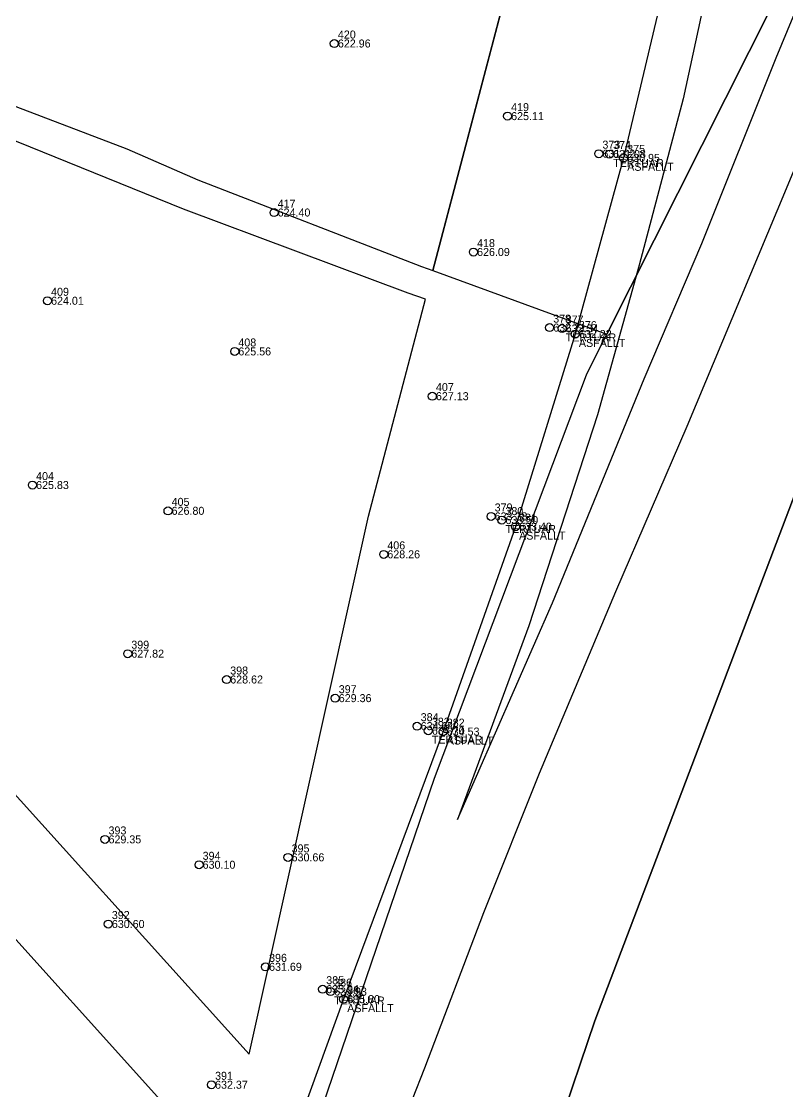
# Model space of a CAD drawing. Header units: centimetres. Extents: x 85226 to 578505, y -13061 to 170378.
# Drawn here: x 466830 to 476400, y 83438 to 96810 of the extents above; entities that cross this region are included whole.
import ezdxf

# ---------------------------------------------------------------- set-up
doc = ezdxf.new("R2010")
doc.units = ezdxf.units.CM
for name, color, linetype in [('_KOCKA', 5, 'Continuous'), ('OBILIQ_PAR_PARCELGEOM_ILI', 7, 'Continuous'), ('Parcela Baze', 7, 'Continuous'), ('V-NODE', 1, 'Continuous'), ('V-NODE-TEXT', 11, 'Continuous')]:
    doc.layers.add(name, color=color, linetype=linetype)

# ---------------------------------------------------------------- blocks, each defined once
blk = doc.blocks.new('*U3408')
at = {"color": 0, "linetype": 'ByBlock', "lineweight": -2, "transparency": 16777216}
blk.add_line((0, 0), (0, 0), dxfattribs=at)
blk.add_circle((0, 0), 0.5, dxfattribs=at)
blk = doc.blocks.new('*U3688', base_point=(7509544.86, 4726886.09, 631.02))
at = {"layer": 'V-NODE-TEXT', "color": 1, "linetype": 'ByBlock', "char_height": 1}
for s, insert, attachment_point in [('373', (7509545.31, 4726886.71, 631.02), 7), ('631.02', (7509545.31, 4726886.09, 631.02), 4)]:
    blk.add_mtext(s, dxfattribs=dict(at, insert=insert, attachment_point=attachment_point))
blk = doc.blocks.new('*U3689', base_point=(7509544.857, 4726886.095, 631.02))
at = {"layer": 'V-NODE-TEXT', "color": 7, "lineweight": -2}
blk.add_blockref('*U3688', (7509544.857, 4726886.095, 631.02), dxfattribs=at)
blk = doc.blocks.new('*U3690', base_point=(7509544.857, 4726886.095, 631.02))
at = {"layer": 'V-NODE', "color": 7, "lineweight": -2, "xscale": 0.9999999800000003, "yscale": 0.9999999800000003, "zscale": 0.9999999800000003}
blk.add_blockref('*U3408', (7509544.857, 4726886.095, 631.02), dxfattribs=at)
at = {"layer": 'V-NODE-TEXT', "color": 7, "lineweight": -2}
blk.add_blockref('*U3689', (7509544.857, 4726886.095, 631.02), dxfattribs=at)
blk = doc.blocks.new('*U3691', base_point=(7509546.2, 4726886.05, 631.08))
at = {"layer": 'V-NODE-TEXT', "color": 1, "linetype": 'ByBlock', "char_height": 1}
for s, insert, attachment_point in [('374', (7509546.65, 4726886.67, 631.08), 7), ('631.08', (7509546.65, 4726886.05, 631.08), 4), ('TERTUAR', (7509546.65, 4726885.44, 631.08), 1)]:
    blk.add_mtext(s, dxfattribs=dict(at, insert=insert, attachment_point=attachment_point))
blk = doc.blocks.new('*U3692', base_point=(7509546.198, 4726886.055, 631.08))
at = {"layer": 'V-NODE-TEXT', "color": 7, "lineweight": -2}
blk.add_blockref('*U3691', (7509546.198, 4726886.055, 631.08), dxfattribs=at)
blk = doc.blocks.new('*U3693', base_point=(7509546.198, 4726886.055, 631.08))
at = {"layer": 'V-NODE', "color": 7, "lineweight": -2, "xscale": 0.9999999800000003, "yscale": 0.9999999800000003, "zscale": 0.9999999800000003}
blk.add_blockref('*U3408', (7509546.198, 4726886.055, 631.08), dxfattribs=at)
at = {"layer": 'V-NODE-TEXT', "color": 7, "lineweight": -2}
blk.add_blockref('*U3692', (7509546.198, 4726886.055, 631.08), dxfattribs=at)
blk = doc.blocks.new('*U3694', base_point=(7509547.95, 4726885.57, 630.95))
at = {"layer": 'V-NODE-TEXT', "color": 1, "linetype": 'ByBlock', "char_height": 1}
for s, insert, attachment_point in [('375', (7509548.4, 4726886.18, 630.95), 7), ('630.95', (7509548.4, 4726885.57, 630.95), 4), ('ASFALLT', (7509548.4, 4726884.96, 630.95), 1)]:
    blk.add_mtext(s, dxfattribs=dict(at, insert=insert, attachment_point=attachment_point))
blk = doc.blocks.new('*U3695', base_point=(7509547.954, 4726885.571, 630.951))
at = {"layer": 'V-NODE-TEXT', "color": 7, "lineweight": -2}
blk.add_blockref('*U3694', (7509547.954, 4726885.571, 630.951), dxfattribs=at)
blk = doc.blocks.new('*U3696', base_point=(7509547.954, 4726885.571, 630.951))
at = {"layer": 'V-NODE', "color": 7, "lineweight": -2, "xscale": 0.9999999800000003, "yscale": 0.9999999800000003, "zscale": 0.9999999800000003}
blk.add_blockref('*U3408', (7509547.954, 4726885.571, 630.951), dxfattribs=at)
at = {"layer": 'V-NODE-TEXT', "color": 7, "lineweight": -2}
blk.add_blockref('*U3695', (7509547.954, 4726885.571, 630.951), dxfattribs=at)
blk = doc.blocks.new('*U3697', base_point=(7509541.92, 4726863.57, 632.22))
at = {"layer": 'V-NODE-TEXT', "color": 1, "linetype": 'ByBlock', "char_height": 1}
for s, insert, attachment_point in [('376', (7509542.37, 4726864.18, 632.22), 7), ('ASFALLT', (7509542.37, 4726862.96, 632.22), 1), ('632.22', (7509542.37, 4726863.57, 632.22), 4)]:
    blk.add_mtext(s, dxfattribs=dict(at, insert=insert, attachment_point=attachment_point))
blk = doc.blocks.new('*U3698', base_point=(7509541.921, 4726863.567, 632.224))
at = {"layer": 'V-NODE-TEXT', "color": 7, "lineweight": -2}
blk.add_blockref('*U3697', (7509541.921, 4726863.567, 632.224), dxfattribs=at)
blk = doc.blocks.new('*U3699', base_point=(7509541.921, 4726863.567, 632.224))
at = {"layer": 'V-NODE', "color": 7, "lineweight": -2, "xscale": 0.9999999800000003, "yscale": 0.9999999800000003, "zscale": 0.9999999800000003}
blk.add_blockref('*U3408', (7509541.921, 4726863.567, 632.224), dxfattribs=at)
at = {"layer": 'V-NODE-TEXT', "color": 7, "lineweight": -2}
blk.add_blockref('*U3698', (7509541.921, 4726863.567, 632.224), dxfattribs=at)
blk = doc.blocks.new('*U3700', base_point=(7509540.27, 4726864.26, 632.34))
at = {"layer": 'V-NODE-TEXT', "color": 1, "linetype": 'ByBlock', "char_height": 1}
for s, insert, attachment_point in [('377', (7509540.72, 4726864.87, 632.34), 7), ('632.34', (7509540.72, 4726864.26, 632.34), 4), ('TERTUAR', (7509540.72, 4726863.65, 632.34), 1)]:
    blk.add_mtext(s, dxfattribs=dict(at, insert=insert, attachment_point=attachment_point))
blk = doc.blocks.new('*U3701', base_point=(7509540.273, 4726864.256, 632.337))
at = {"layer": 'V-NODE-TEXT', "color": 7, "lineweight": -2}
blk.add_blockref('*U3700', (7509540.273, 4726864.256, 632.337), dxfattribs=at)
blk = doc.blocks.new('*U3702', base_point=(7509540.273, 4726864.256, 632.337))
at = {"layer": 'V-NODE', "color": 7, "lineweight": -2, "xscale": 0.9999999800000003, "yscale": 0.9999999800000003, "zscale": 0.9999999800000003}
blk.add_blockref('*U3408', (7509540.273, 4726864.256, 632.337), dxfattribs=at)
at = {"layer": 'V-NODE-TEXT', "color": 7, "lineweight": -2}
blk.add_blockref('*U3701', (7509540.273, 4726864.256, 632.337), dxfattribs=at)
blk = doc.blocks.new('*U3703', base_point=(7509538.71, 4726864.37, 632.21))
at = {"layer": 'V-NODE-TEXT', "color": 1, "linetype": 'ByBlock', "char_height": 1}
for s, insert, attachment_point in [('378', (7509539.16, 4726864.98, 632.21), 7), ('632.21', (7509539.16, 4726864.37, 632.21), 4)]:
    blk.add_mtext(s, dxfattribs=dict(at, insert=insert, attachment_point=attachment_point))
blk = doc.blocks.new('*U3704', base_point=(7509538.71, 4726864.366, 632.21))
at = {"layer": 'V-NODE-TEXT', "color": 7, "lineweight": -2}
blk.add_blockref('*U3703', (7509538.71, 4726864.366, 632.21), dxfattribs=at)
blk = doc.blocks.new('*U3705', base_point=(7509538.71, 4726864.366, 632.21))
at = {"layer": 'V-NODE', "color": 7, "lineweight": -2, "xscale": 0.9999999800000003, "yscale": 0.9999999800000003, "zscale": 0.9999999800000003}
blk.add_blockref('*U3408', (7509538.71, 4726864.366, 632.21), dxfattribs=at)
at = {"layer": 'V-NODE-TEXT', "color": 7, "lineweight": -2}
blk.add_blockref('*U3704', (7509538.71, 4726864.366, 632.21), dxfattribs=at)
blk = doc.blocks.new('*U3706', base_point=(7509531.4, 4726840.78, 633.38))
at = {"layer": 'V-NODE-TEXT', "color": 1, "linetype": 'ByBlock', "char_height": 1}
for s, insert, attachment_point in [('379', (7509531.85, 4726841.39, 633.38), 7), ('633.38', (7509531.85, 4726840.78, 633.38), 4)]:
    blk.add_mtext(s, dxfattribs=dict(at, insert=insert, attachment_point=attachment_point))
blk = doc.blocks.new('*U3707', base_point=(7509531.399, 4726840.775, 633.38))
at = {"layer": 'V-NODE-TEXT', "color": 7, "lineweight": -2}
blk.add_blockref('*U3706', (7509531.399, 4726840.775, 633.38), dxfattribs=at)
blk = doc.blocks.new('*U3708', base_point=(7509531.399, 4726840.775, 633.38))
at = {"layer": 'V-NODE', "color": 7, "lineweight": -2, "xscale": 0.9999999800000003, "yscale": 0.9999999800000003, "zscale": 0.9999999800000003}
blk.add_blockref('*U3408', (7509531.399, 4726840.775, 633.38), dxfattribs=at)
at = {"layer": 'V-NODE-TEXT', "color": 7, "lineweight": -2}
blk.add_blockref('*U3707', (7509531.399, 4726840.775, 633.38), dxfattribs=at)
blk = doc.blocks.new('*U3709', base_point=(7509532.74, 4726840.32, 633.5))
at = {"layer": 'V-NODE-TEXT', "color": 1, "linetype": 'ByBlock', "char_height": 1}
for s, insert, attachment_point in [('380', (7509533.19, 4726840.93, 633.5), 7), ('633.50', (7509533.19, 4726840.32, 633.5), 4), ('TERTUAR', (7509533.19, 4726839.71, 633.5), 1)]:
    blk.add_mtext(s, dxfattribs=dict(at, insert=insert, attachment_point=attachment_point))
blk = doc.blocks.new('*U3710', base_point=(7509532.741, 4726840.316, 633.503))
at = {"layer": 'V-NODE-TEXT', "color": 7, "lineweight": -2}
blk.add_blockref('*U3709', (7509532.741, 4726840.316, 633.503), dxfattribs=at)
blk = doc.blocks.new('*U3711', base_point=(7509532.741, 4726840.316, 633.503))
at = {"layer": 'V-NODE', "color": 7, "lineweight": -2, "xscale": 0.9999999800000003, "yscale": 0.9999999800000003, "zscale": 0.9999999800000003}
blk.add_blockref('*U3408', (7509532.741, 4726840.316, 633.503), dxfattribs=at)
at = {"layer": 'V-NODE-TEXT', "color": 7, "lineweight": -2}
blk.add_blockref('*U3710', (7509532.741, 4726840.316, 633.503), dxfattribs=at)
blk = doc.blocks.new('*U3712', base_point=(7509534.45, 4726839.49, 633.4))
at = {"layer": 'V-NODE-TEXT', "color": 1, "linetype": 'ByBlock', "char_height": 1}
for s, insert, attachment_point in [('381', (7509534.9, 4726840.1, 633.4), 7), ('ASFALLT', (7509534.9, 4726838.88, 633.4), 1), ('633.40', (7509534.9, 4726839.49, 633.4), 4)]:
    blk.add_mtext(s, dxfattribs=dict(at, insert=insert, attachment_point=attachment_point))
blk = doc.blocks.new('*U3713', base_point=(7509534.448, 4726839.49, 633.405))
at = {"layer": 'V-NODE-TEXT', "color": 7, "lineweight": -2}
blk.add_blockref('*U3712', (7509534.448, 4726839.49, 633.405), dxfattribs=at)
blk = doc.blocks.new('*U3714', base_point=(7509534.448, 4726839.49, 633.405))
at = {"layer": 'V-NODE', "color": 7, "lineweight": -2, "xscale": 0.9999999800000003, "yscale": 0.9999999800000003, "zscale": 0.9999999800000003}
blk.add_blockref('*U3408', (7509534.448, 4726839.49, 633.405), dxfattribs=at)
at = {"layer": 'V-NODE-TEXT', "color": 7, "lineweight": -2}
blk.add_blockref('*U3713', (7509534.448, 4726839.49, 633.405), dxfattribs=at)
blk = doc.blocks.new('*U3715', base_point=(7509525.42, 4726813.89, 634.53))
at = {"layer": 'V-NODE-TEXT', "color": 1, "linetype": 'ByBlock', "char_height": 1}
for s, insert, attachment_point in [('382', (7509525.87, 4726814.5, 634.53), 7), ('634.53', (7509525.87, 4726813.89, 634.53), 4), ('ASFALLT', (7509525.87, 4726813.28, 634.53), 1)]:
    blk.add_mtext(s, dxfattribs=dict(at, insert=insert, attachment_point=attachment_point))
blk = doc.blocks.new('*U3716', base_point=(7509525.416, 4726813.887, 634.534))
at = {"layer": 'V-NODE-TEXT', "color": 7, "lineweight": -2}
blk.add_blockref('*U3715', (7509525.416, 4726813.887, 634.534), dxfattribs=at)
blk = doc.blocks.new('*U3717', base_point=(7509525.416, 4726813.887, 634.534))
at = {"layer": 'V-NODE', "color": 7, "lineweight": -2, "xscale": 0.9999999800000003, "yscale": 0.9999999800000003, "zscale": 0.9999999800000003}
blk.add_blockref('*U3408', (7509525.416, 4726813.887, 634.534), dxfattribs=at)
at = {"layer": 'V-NODE-TEXT', "color": 7, "lineweight": -2}
blk.add_blockref('*U3716', (7509525.416, 4726813.887, 634.534), dxfattribs=at)
blk = doc.blocks.new('*U3718', base_point=(7509523.56, 4726814, 634.7))
at = {"layer": 'V-NODE-TEXT', "color": 1, "linetype": 'ByBlock', "char_height": 1}
for s, insert, attachment_point in [('383', (7509524.01, 4726814.61, 634.7), 7), ('TERTUAR', (7509524.01, 4726813.39, 634.7), 1), ('634.70', (7509524.01, 4726814, 634.7), 4)]:
    blk.add_mtext(s, dxfattribs=dict(at, insert=insert, attachment_point=attachment_point))
blk = doc.blocks.new('*U3719', base_point=(7509523.56, 4726813.998, 634.702))
at = {"layer": 'V-NODE-TEXT', "color": 7, "lineweight": -2}
blk.add_blockref('*U3718', (7509523.56, 4726813.998, 634.702), dxfattribs=at)
blk = doc.blocks.new('*U3720', base_point=(7509523.56, 4726813.998, 634.702))
at = {"layer": 'V-NODE', "color": 7, "lineweight": -2, "xscale": 0.9999999800000003, "yscale": 0.9999999800000003, "zscale": 0.9999999800000003}
blk.add_blockref('*U3408', (7509523.56, 4726813.998, 634.702), dxfattribs=at)
at = {"layer": 'V-NODE-TEXT', "color": 7, "lineweight": -2}
blk.add_blockref('*U3719', (7509523.56, 4726813.998, 634.702), dxfattribs=at)
blk = doc.blocks.new('*U3721', base_point=(7509522.16, 4726814.57, 634.64))
at = {"layer": 'V-NODE-TEXT', "color": 1, "linetype": 'ByBlock', "char_height": 1}
for s, insert, attachment_point in [('384', (7509522.61, 4726815.18, 634.64), 7), ('634.64', (7509522.61, 4726814.57, 634.64), 4)]:
    blk.add_mtext(s, dxfattribs=dict(at, insert=insert, attachment_point=attachment_point))
blk = doc.blocks.new('*U3722', base_point=(7509522.161, 4726814.569, 634.645))
at = {"layer": 'V-NODE-TEXT', "color": 7, "lineweight": -2}
blk.add_blockref('*U3721', (7509522.161, 4726814.569, 634.645), dxfattribs=at)
blk = doc.blocks.new('*U3723', base_point=(7509522.161, 4726814.569, 634.645))
at = {"layer": 'V-NODE', "color": 7, "lineweight": -2, "xscale": 0.9999999800000003, "yscale": 0.9999999800000003, "zscale": 0.9999999800000003}
blk.add_blockref('*U3408', (7509522.161, 4726814.569, 634.645), dxfattribs=at)
at = {"layer": 'V-NODE-TEXT', "color": 7, "lineweight": -2}
blk.add_blockref('*U3722', (7509522.161, 4726814.569, 634.645), dxfattribs=at)
blk = doc.blocks.new('*U3724', base_point=(7509510.36, 4726781.7, 635.94))
at = {"layer": 'V-NODE-TEXT', "color": 1, "linetype": 'ByBlock', "char_height": 1}
for s, insert, attachment_point in [('385', (7509510.81, 4726782.31, 635.94), 7), ('635.94', (7509510.81, 4726781.7, 635.94), 4)]:
    blk.add_mtext(s, dxfattribs=dict(at, insert=insert, attachment_point=attachment_point))
blk = doc.blocks.new('*U3725', base_point=(7509510.362, 4726781.703, 635.942))
at = {"layer": 'V-NODE-TEXT', "color": 7, "lineweight": -2}
blk.add_blockref('*U3724', (7509510.362, 4726781.703, 635.942), dxfattribs=at)
blk = doc.blocks.new('*U3726', base_point=(7509510.362, 4726781.703, 635.942))
at = {"layer": 'V-NODE', "color": 7, "lineweight": -2, "xscale": 0.9999999800000003, "yscale": 0.9999999800000003, "zscale": 0.9999999800000003}
blk.add_blockref('*U3408', (7509510.362, 4726781.703, 635.942), dxfattribs=at)
at = {"layer": 'V-NODE-TEXT', "color": 7, "lineweight": -2}
blk.add_blockref('*U3725', (7509510.362, 4726781.703, 635.942), dxfattribs=at)
blk = doc.blocks.new('*U3727', base_point=(7509511.35, 4726781.4, 635.93))
at = {"layer": 'V-NODE-TEXT', "color": 1, "linetype": 'ByBlock', "char_height": 1}
for s, insert, attachment_point in [('386', (7509511.8, 4726782.01, 635.93), 7), ('635.93', (7509511.8, 4726781.4, 635.93), 4), ('TERTUAR', (7509511.8, 4726780.79, 635.93), 1)]:
    blk.add_mtext(s, dxfattribs=dict(at, insert=insert, attachment_point=attachment_point))
blk = doc.blocks.new('*U3728', base_point=(7509511.351, 4726781.403, 635.925))
at = {"layer": 'V-NODE-TEXT', "color": 7, "lineweight": -2}
blk.add_blockref('*U3727', (7509511.351, 4726781.403, 635.925), dxfattribs=at)
blk = doc.blocks.new('*U3729', base_point=(7509511.351, 4726781.403, 635.925))
at = {"layer": 'V-NODE', "color": 7, "lineweight": -2, "xscale": 0.9999999800000003, "yscale": 0.9999999800000003, "zscale": 0.9999999800000003}
blk.add_blockref('*U3408', (7509511.351, 4726781.403, 635.925), dxfattribs=at)
at = {"layer": 'V-NODE-TEXT', "color": 7, "lineweight": -2}
blk.add_blockref('*U3728', (7509511.351, 4726781.403, 635.925), dxfattribs=at)
blk = doc.blocks.new('*U3730', base_point=(7509512.98, 4726780.46, 635.8))
at = {"layer": 'V-NODE-TEXT', "color": 1, "linetype": 'ByBlock', "char_height": 1}
for s, insert, attachment_point in [('387', (7509513.43, 4726781.07, 635.8), 7), ('635.80', (7509513.43, 4726780.46, 635.8), 4), ('ASFALLT', (7509513.43, 4726779.84, 635.8), 1)]:
    blk.add_mtext(s, dxfattribs=dict(at, insert=insert, attachment_point=attachment_point))
blk = doc.blocks.new('*U3731', base_point=(7509512.983, 4726780.455, 635.795))
at = {"layer": 'V-NODE-TEXT', "color": 7, "lineweight": -2}
blk.add_blockref('*U3730', (7509512.983, 4726780.455, 635.795), dxfattribs=at)
blk = doc.blocks.new('*U3732', base_point=(7509512.983, 4726780.455, 635.795))
at = {"layer": 'V-NODE', "color": 7, "lineweight": -2, "xscale": 0.9999999800000003, "yscale": 0.9999999800000003, "zscale": 0.9999999800000003}
blk.add_blockref('*U3408', (7509512.983, 4726780.455, 635.795), dxfattribs=at)
at = {"layer": 'V-NODE-TEXT', "color": 7, "lineweight": -2}
blk.add_blockref('*U3731', (7509512.983, 4726780.455, 635.795), dxfattribs=at)
blk = doc.blocks.new('*U3742', base_point=(7509496.48, 4726769.76, 632.37))
at = {"layer": 'V-NODE-TEXT', "color": 1, "linetype": 'ByBlock', "char_height": 1}
for s, insert, attachment_point in [('391', (7509496.93, 4726770.37, 632.37), 7), ('632.37', (7509496.93, 4726769.76, 632.37), 4)]:
    blk.add_mtext(s, dxfattribs=dict(at, insert=insert, attachment_point=attachment_point))
blk = doc.blocks.new('*U3743', base_point=(7509496.476, 4726769.761, 632.37))
at = {"layer": 'V-NODE-TEXT', "color": 7, "lineweight": -2}
blk.add_blockref('*U3742', (7509496.476, 4726769.761, 632.37), dxfattribs=at)
blk = doc.blocks.new('*U3744', base_point=(7509496.476, 4726769.761, 632.37))
at = {"layer": 'V-NODE', "color": 7, "lineweight": -2, "xscale": 0.9999999800000003, "yscale": 0.9999999800000003, "zscale": 0.9999999800000003}
blk.add_blockref('*U3408', (7509496.476, 4726769.761, 632.37), dxfattribs=at)
at = {"layer": 'V-NODE-TEXT', "color": 7, "lineweight": -2}
blk.add_blockref('*U3743', (7509496.476, 4726769.761, 632.37), dxfattribs=at)
blk = doc.blocks.new('*U3745', base_point=(7509483.58, 4726789.84, 630.6))
at = {"layer": 'V-NODE-TEXT', "color": 1, "linetype": 'ByBlock', "char_height": 1}
for s, insert, attachment_point in [('392', (7509484.03, 4726790.45, 630.6), 7), ('630.60', (7509484.03, 4726789.84, 630.6), 4)]:
    blk.add_mtext(s, dxfattribs=dict(at, insert=insert, attachment_point=attachment_point))
blk = doc.blocks.new('*U3746', base_point=(7509483.583, 4726789.844, 630.599))
at = {"layer": 'V-NODE-TEXT', "color": 7, "lineweight": -2}
blk.add_blockref('*U3745', (7509483.583, 4726789.844, 630.599), dxfattribs=at)
blk = doc.blocks.new('*U3747', base_point=(7509483.583, 4726789.844, 630.599))
at = {"layer": 'V-NODE', "color": 7, "lineweight": -2, "xscale": 0.9999999800000003, "yscale": 0.9999999800000003, "zscale": 0.9999999800000003}
blk.add_blockref('*U3408', (7509483.583, 4726789.844, 630.599), dxfattribs=at)
at = {"layer": 'V-NODE-TEXT', "color": 7, "lineweight": -2}
blk.add_blockref('*U3746', (7509483.583, 4726789.844, 630.599), dxfattribs=at)
blk = doc.blocks.new('*U3748', base_point=(7509483.17, 4726800.42, 629.35))
at = {"layer": 'V-NODE-TEXT', "color": 1, "linetype": 'ByBlock', "char_height": 1}
for s, insert, attachment_point in [('393', (7509483.62, 4726801.03, 629.35), 7), ('629.35', (7509483.62, 4726800.42, 629.35), 4)]:
    blk.add_mtext(s, dxfattribs=dict(at, insert=insert, attachment_point=attachment_point))
blk = doc.blocks.new('*U3749', base_point=(7509483.167, 4726800.419, 629.352))
at = {"layer": 'V-NODE-TEXT', "color": 7, "lineweight": -2}
blk.add_blockref('*U3748', (7509483.167, 4726800.419, 629.352), dxfattribs=at)
blk = doc.blocks.new('*U3750', base_point=(7509483.167, 4726800.419, 629.352))
at = {"layer": 'V-NODE', "color": 7, "lineweight": -2, "xscale": 0.9999999800000003, "yscale": 0.9999999800000003, "zscale": 0.9999999800000003}
blk.add_blockref('*U3408', (7509483.167, 4726800.419, 629.352), dxfattribs=at)
at = {"layer": 'V-NODE-TEXT', "color": 7, "lineweight": -2}
blk.add_blockref('*U3749', (7509483.167, 4726800.419, 629.352), dxfattribs=at)
blk = doc.blocks.new('*U3751', base_point=(7509494.92, 4726797.25, 630.1))
at = {"layer": 'V-NODE-TEXT', "color": 1, "linetype": 'ByBlock', "char_height": 1}
for s, insert, attachment_point in [('394', (7509495.37, 4726797.86, 630.1), 7), ('630.10', (7509495.37, 4726797.25, 630.1), 4)]:
    blk.add_mtext(s, dxfattribs=dict(at, insert=insert, attachment_point=attachment_point))
blk = doc.blocks.new('*U3752', base_point=(7509494.924, 4726797.249, 630.105))
at = {"layer": 'V-NODE-TEXT', "color": 7, "lineweight": -2}
blk.add_blockref('*U3751', (7509494.924, 4726797.249, 630.105), dxfattribs=at)
blk = doc.blocks.new('*U3753', base_point=(7509494.924, 4726797.249, 630.105))
at = {"layer": 'V-NODE', "color": 7, "lineweight": -2, "xscale": 0.9999999800000003, "yscale": 0.9999999800000003, "zscale": 0.9999999800000003}
blk.add_blockref('*U3408', (7509494.924, 4726797.249, 630.105), dxfattribs=at)
at = {"layer": 'V-NODE-TEXT', "color": 7, "lineweight": -2}
blk.add_blockref('*U3752', (7509494.924, 4726797.249, 630.105), dxfattribs=at)
blk = doc.blocks.new('*U3754', base_point=(7509506.04, 4726798.17, 630.66))
at = {"layer": 'V-NODE-TEXT', "color": 1, "linetype": 'ByBlock', "char_height": 1}
for s, insert, attachment_point in [('395', (7509506.49, 4726798.78, 630.66), 7), ('630.66', (7509506.49, 4726798.17, 630.66), 4)]:
    blk.add_mtext(s, dxfattribs=dict(at, insert=insert, attachment_point=attachment_point))
blk = doc.blocks.new('*U3755', base_point=(7509506.036, 4726798.174, 630.665))
at = {"layer": 'V-NODE-TEXT', "color": 7, "lineweight": -2}
blk.add_blockref('*U3754', (7509506.036, 4726798.174, 630.665), dxfattribs=at)
blk = doc.blocks.new('*U3756', base_point=(7509506.036, 4726798.174, 630.665))
at = {"layer": 'V-NODE', "color": 7, "lineweight": -2, "xscale": 0.9999999800000003, "yscale": 0.9999999800000003, "zscale": 0.9999999800000003}
blk.add_blockref('*U3408', (7509506.036, 4726798.174, 630.665), dxfattribs=at)
at = {"layer": 'V-NODE-TEXT', "color": 7, "lineweight": -2}
blk.add_blockref('*U3755', (7509506.036, 4726798.174, 630.665), dxfattribs=at)
blk = doc.blocks.new('*U3757', base_point=(7509503.22, 4726784.5, 631.69))
at = {"layer": 'V-NODE-TEXT', "color": 1, "linetype": 'ByBlock', "char_height": 1}
for s, insert, attachment_point in [('396', (7509503.67, 4726785.11, 631.69), 7), ('631.69', (7509503.67, 4726784.5, 631.69), 4)]:
    blk.add_mtext(s, dxfattribs=dict(at, insert=insert, attachment_point=attachment_point))
blk = doc.blocks.new('*U3758', base_point=(7509503.222, 4726784.496, 631.691))
at = {"layer": 'V-NODE-TEXT', "color": 7, "lineweight": -2}
blk.add_blockref('*U3757', (7509503.222, 4726784.496, 631.691), dxfattribs=at)
blk = doc.blocks.new('*U3759', base_point=(7509503.222, 4726784.496, 631.691))
at = {"layer": 'V-NODE', "color": 7, "lineweight": -2, "xscale": 0.9999999800000003, "yscale": 0.9999999800000003, "zscale": 0.9999999800000003}
blk.add_blockref('*U3408', (7509503.222, 4726784.496, 631.691), dxfattribs=at)
at = {"layer": 'V-NODE-TEXT', "color": 7, "lineweight": -2}
blk.add_blockref('*U3758', (7509503.222, 4726784.496, 631.691), dxfattribs=at)
blk = doc.blocks.new('*U3760', base_point=(7509511.92, 4726818.07, 629.36))
at = {"layer": 'V-NODE-TEXT', "color": 1, "linetype": 'ByBlock', "char_height": 1}
for s, insert, attachment_point in [('397', (7509512.37, 4726818.68, 629.36), 7), ('629.36', (7509512.37, 4726818.07, 629.36), 4)]:
    blk.add_mtext(s, dxfattribs=dict(at, insert=insert, attachment_point=attachment_point))
blk = doc.blocks.new('*U3761', base_point=(7509511.924, 4726818.065, 629.361))
at = {"layer": 'V-NODE-TEXT', "color": 7, "lineweight": -2}
blk.add_blockref('*U3760', (7509511.924, 4726818.065, 629.361), dxfattribs=at)
blk = doc.blocks.new('*U3762', base_point=(7509511.924, 4726818.065, 629.361))
at = {"layer": 'V-NODE', "color": 7, "lineweight": -2, "xscale": 0.9999999800000003, "yscale": 0.9999999800000003, "zscale": 0.9999999800000003}
blk.add_blockref('*U3408', (7509511.924, 4726818.065, 629.361), dxfattribs=at)
at = {"layer": 'V-NODE-TEXT', "color": 7, "lineweight": -2}
blk.add_blockref('*U3761', (7509511.924, 4726818.065, 629.361), dxfattribs=at)
blk = doc.blocks.new('*U3763', base_point=(7509498.369, 4726820.395, 628.6191))
at = {"layer": 'V-NODE-TEXT', "color": 1, "linetype": 'ByBlock', "char_height": 1}
for s, insert, attachment_point in [('398', (7509498.819, 4726821.005573, 628.6191), 7), ('628.62', (7509498.819, 4726820.395, 628.6191), 4)]:
    blk.add_mtext(s, dxfattribs=dict(at, insert=insert, attachment_point=attachment_point))
blk = doc.blocks.new('*U3764', base_point=(7509498.369, 4726820.395, 628.619))
at = {"layer": 'V-NODE-TEXT', "color": 7, "lineweight": -2}
blk.add_blockref('*U3763', (7509498.369, 4726820.395, 628.619), dxfattribs=at)
blk = doc.blocks.new('*U3765', base_point=(7509498.369, 4726820.395, 628.619))
at = {"layer": 'V-NODE', "color": 7, "lineweight": -2, "xscale": 0.9999999800000003, "yscale": 0.9999999800000003, "zscale": 0.9999999800000003}
blk.add_blockref('*U3408', (7509498.369, 4726820.395, 628.619), dxfattribs=at)
at = {"layer": 'V-NODE-TEXT', "color": 7, "lineweight": -2}
blk.add_blockref('*U3764', (7509498.369, 4726820.395, 628.619), dxfattribs=at)
blk = doc.blocks.new('*U3766', base_point=(7509486.013, 4726823.623, 627.8201))
at = {"layer": 'V-NODE-TEXT', "color": 1, "linetype": 'ByBlock', "char_height": 1}
for s, insert, attachment_point in [('399', (7509486.463, 4726824.233573, 627.8201), 7), ('627.82', (7509486.463, 4726823.623, 627.8201), 4)]:
    blk.add_mtext(s, dxfattribs=dict(at, insert=insert, attachment_point=attachment_point))
blk = doc.blocks.new('*U3767', base_point=(7509486.013, 4726823.623, 627.82))
at = {"layer": 'V-NODE-TEXT', "color": 7, "lineweight": -2}
blk.add_blockref('*U3766', (7509486.013, 4726823.623, 627.82), dxfattribs=at)
blk = doc.blocks.new('*U3768', base_point=(7509486.013, 4726823.623, 627.82))
at = {"layer": 'V-NODE', "color": 7, "lineweight": -2, "xscale": 0.9999999800000003, "yscale": 0.9999999800000003, "zscale": 0.9999999800000003}
blk.add_blockref('*U3408', (7509486.013, 4726823.623, 627.82), dxfattribs=at)
at = {"layer": 'V-NODE-TEXT', "color": 7, "lineweight": -2}
blk.add_blockref('*U3767', (7509486.013, 4726823.623, 627.82), dxfattribs=at)
blk = doc.blocks.new('*U3781', base_point=(7509474.12, 4726844.69, 625.83))
at = {"layer": 'V-NODE-TEXT', "color": 1, "linetype": 'ByBlock', "char_height": 1}
for s, insert, attachment_point in [('404', (7509474.57, 4726845.3, 625.83), 7), ('625.83', (7509474.57, 4726844.69, 625.83), 4)]:
    blk.add_mtext(s, dxfattribs=dict(at, insert=insert, attachment_point=attachment_point))
blk = doc.blocks.new('*U3782', base_point=(7509474.121, 4726844.694, 625.833))
at = {"layer": 'V-NODE-TEXT', "color": 7, "lineweight": -2}
blk.add_blockref('*U3781', (7509474.121, 4726844.694, 625.833), dxfattribs=at)
blk = doc.blocks.new('*U3783', base_point=(7509474.121, 4726844.694, 625.833))
at = {"layer": 'V-NODE', "color": 7, "lineweight": -2, "xscale": 0.9999999800000003, "yscale": 0.9999999800000003, "zscale": 0.9999999800000003}
blk.add_blockref('*U3408', (7509474.121, 4726844.694, 625.833), dxfattribs=at)
at = {"layer": 'V-NODE-TEXT', "color": 7, "lineweight": -2}
blk.add_blockref('*U3782', (7509474.121, 4726844.694, 625.833), dxfattribs=at)
blk = doc.blocks.new('*U3784', base_point=(7509491.048, 4726841.472, 626.802))
at = {"layer": 'V-NODE-TEXT', "color": 1, "linetype": 'ByBlock', "char_height": 1}
for s, insert, attachment_point in [('405', (7509491.498, 4726842.082573, 626.802), 7), ('626.80', (7509491.498, 4726841.472, 626.802), 4)]:
    blk.add_mtext(s, dxfattribs=dict(at, insert=insert, attachment_point=attachment_point))
blk = doc.blocks.new('*U3785', base_point=(7509491.048, 4726841.472, 626.802))
at = {"layer": 'V-NODE-TEXT', "color": 7, "lineweight": -2}
blk.add_blockref('*U3784', (7509491.048, 4726841.472, 626.802), dxfattribs=at)
blk = doc.blocks.new('*U3786', base_point=(7509491.048, 4726841.472, 626.802))
at = {"layer": 'V-NODE', "color": 7, "lineweight": -2, "xscale": 0.9999999800000003, "yscale": 0.9999999800000003, "zscale": 0.9999999800000003}
blk.add_blockref('*U3408', (7509491.048, 4726841.472, 626.802), dxfattribs=at)
at = {"layer": 'V-NODE-TEXT', "color": 7, "lineweight": -2}
blk.add_blockref('*U3785', (7509491.048, 4726841.472, 626.802), dxfattribs=at)
blk = doc.blocks.new('*U3787', base_point=(7509517.993, 4726836.038, 628.2595))
at = {"layer": 'V-NODE-TEXT', "color": 1, "linetype": 'ByBlock', "char_height": 1}
for s, insert, attachment_point in [('406', (7509518.443, 4726836.648573, 628.2595), 7), ('628.26', (7509518.443, 4726836.038, 628.2595), 4)]:
    blk.add_mtext(s, dxfattribs=dict(at, insert=insert, attachment_point=attachment_point))
blk = doc.blocks.new('*U3788', base_point=(7509517.993, 4726836.038, 628.26))
at = {"layer": 'V-NODE-TEXT', "color": 7, "lineweight": -2}
blk.add_blockref('*U3787', (7509517.993, 4726836.038, 628.26), dxfattribs=at)
blk = doc.blocks.new('*U3789', base_point=(7509517.993, 4726836.038, 628.26))
at = {"layer": 'V-NODE', "color": 7, "lineweight": -2, "xscale": 0.9999999800000003, "yscale": 0.9999999800000003, "zscale": 0.9999999800000003}
blk.add_blockref('*U3408', (7509517.993, 4726836.038, 628.26), dxfattribs=at)
at = {"layer": 'V-NODE-TEXT', "color": 7, "lineweight": -2}
blk.add_blockref('*U3788', (7509517.993, 4726836.038, 628.26), dxfattribs=at)
blk = doc.blocks.new('*U3790', base_point=(7509524.06, 4726855.79, 627.13))
at = {"layer": 'V-NODE-TEXT', "color": 1, "linetype": 'ByBlock', "char_height": 1}
for s, insert, attachment_point in [('407', (7509524.51, 4726856.41, 627.13), 7), ('627.13', (7509524.51, 4726855.79, 627.13), 4)]:
    blk.add_mtext(s, dxfattribs=dict(at, insert=insert, attachment_point=attachment_point))
blk = doc.blocks.new('*U3791', base_point=(7509524.062, 4726855.795, 627.132))
at = {"layer": 'V-NODE-TEXT', "color": 7, "lineweight": -2}
blk.add_blockref('*U3790', (7509524.062, 4726855.795, 627.132), dxfattribs=at)
blk = doc.blocks.new('*U3792', base_point=(7509524.062, 4726855.795, 627.132))
at = {"layer": 'V-NODE', "color": 7, "lineweight": -2, "xscale": 0.9999999800000003, "yscale": 0.9999999800000003, "zscale": 0.9999999800000003}
blk.add_blockref('*U3408', (7509524.062, 4726855.795, 627.132), dxfattribs=at)
at = {"layer": 'V-NODE-TEXT', "color": 7, "lineweight": -2}
blk.add_blockref('*U3791', (7509524.062, 4726855.795, 627.132), dxfattribs=at)
blk = doc.blocks.new('*U3793', base_point=(7509499.384, 4726861.389, 625.5572))
at = {"layer": 'V-NODE-TEXT', "color": 1, "linetype": 'ByBlock', "char_height": 1}
for s, insert, attachment_point in [('408', (7509499.834, 4726861.999573, 625.5572), 7), ('625.56', (7509499.834, 4726861.389, 625.5572), 4)]:
    blk.add_mtext(s, dxfattribs=dict(at, insert=insert, attachment_point=attachment_point))
blk = doc.blocks.new('*U3794', base_point=(7509499.384, 4726861.389, 625.557))
at = {"layer": 'V-NODE-TEXT', "color": 7, "lineweight": -2}
blk.add_blockref('*U3793', (7509499.384, 4726861.389, 625.557), dxfattribs=at)
blk = doc.blocks.new('*U3795', base_point=(7509499.384, 4726861.389, 625.557))
at = {"layer": 'V-NODE', "color": 7, "lineweight": -2, "xscale": 0.9999999800000003, "yscale": 0.9999999800000003, "zscale": 0.9999999800000003}
blk.add_blockref('*U3408', (7509499.384, 4726861.389, 625.557), dxfattribs=at)
at = {"layer": 'V-NODE-TEXT', "color": 7, "lineweight": -2}
blk.add_blockref('*U3794', (7509499.384, 4726861.389, 625.557), dxfattribs=at)
blk = doc.blocks.new('*U3796', base_point=(7509475.992, 4726867.721, 624.0086))
at = {"layer": 'V-NODE-TEXT', "color": 1, "linetype": 'ByBlock', "char_height": 1}
for s, insert, attachment_point in [('409', (7509476.442, 4726868.331573, 624.0086), 7), ('624.01', (7509476.442, 4726867.721, 624.0086), 4)]:
    blk.add_mtext(s, dxfattribs=dict(at, insert=insert, attachment_point=attachment_point))
blk = doc.blocks.new('*U3797', base_point=(7509475.992, 4726867.721, 624.009))
at = {"layer": 'V-NODE-TEXT', "color": 7, "lineweight": -2}
blk.add_blockref('*U3796', (7509475.992, 4726867.721, 624.009), dxfattribs=at)
blk = doc.blocks.new('*U3798', base_point=(7509475.992, 4726867.721, 624.009))
at = {"layer": 'V-NODE', "color": 7, "lineweight": -2, "xscale": 0.9999999800000003, "yscale": 0.9999999800000003, "zscale": 0.9999999800000003}
blk.add_blockref('*U3408', (7509475.992, 4726867.721, 624.009), dxfattribs=at)
at = {"layer": 'V-NODE-TEXT', "color": 7, "lineweight": -2}
blk.add_blockref('*U3797', (7509475.992, 4726867.721, 624.009), dxfattribs=at)
blk = doc.blocks.new('*U3820', base_point=(7509504.291, 4726878.746, 624.4022))
at = {"layer": 'V-NODE-TEXT', "color": 1, "linetype": 'ByBlock', "char_height": 1}
for s, insert, attachment_point in [('417', (7509504.741, 4726879.356573, 624.4022), 7), ('624.40', (7509504.741, 4726878.746, 624.4022), 4)]:
    blk.add_mtext(s, dxfattribs=dict(at, insert=insert, attachment_point=attachment_point))
blk = doc.blocks.new('*U3821', base_point=(7509504.291, 4726878.746, 624.402))
at = {"layer": 'V-NODE-TEXT', "color": 7, "lineweight": -2}
blk.add_blockref('*U3820', (7509504.291, 4726878.746, 624.402), dxfattribs=at)
blk = doc.blocks.new('*U3822', base_point=(7509504.291, 4726878.746, 624.402))
at = {"layer": 'V-NODE', "color": 7, "lineweight": -2, "xscale": 0.9999999800000003, "yscale": 0.9999999800000003, "zscale": 0.9999999800000003}
blk.add_blockref('*U3408', (7509504.291, 4726878.746, 624.402), dxfattribs=at)
at = {"layer": 'V-NODE-TEXT', "color": 7, "lineweight": -2}
blk.add_blockref('*U3821', (7509504.291, 4726878.746, 624.402), dxfattribs=at)
blk = doc.blocks.new('*U3823', base_point=(7509529.202, 4726873.809, 626.0883))
at = {"layer": 'V-NODE-TEXT', "color": 1, "linetype": 'ByBlock', "char_height": 1}
for s, insert, attachment_point in [('418', (7509529.652, 4726874.419573, 626.0883), 7), ('626.09', (7509529.652, 4726873.809, 626.0883), 4)]:
    blk.add_mtext(s, dxfattribs=dict(at, insert=insert, attachment_point=attachment_point))
blk = doc.blocks.new('*U3824', base_point=(7509529.202, 4726873.809, 626.088))
at = {"layer": 'V-NODE-TEXT', "color": 7, "lineweight": -2}
blk.add_blockref('*U3823', (7509529.202, 4726873.809, 626.088), dxfattribs=at)
blk = doc.blocks.new('*U3825', base_point=(7509529.202, 4726873.809, 626.088))
at = {"layer": 'V-NODE', "color": 7, "lineweight": -2, "xscale": 0.9999999800000003, "yscale": 0.9999999800000003, "zscale": 0.9999999800000003}
blk.add_blockref('*U3408', (7509529.202, 4726873.809, 626.088), dxfattribs=at)
at = {"layer": 'V-NODE-TEXT', "color": 7, "lineweight": -2}
blk.add_blockref('*U3824', (7509529.202, 4726873.809, 626.088), dxfattribs=at)
blk = doc.blocks.new('*U3826', base_point=(7509533.457, 4726890.791, 625.1069))
at = {"layer": 'V-NODE-TEXT', "color": 1, "linetype": 'ByBlock', "char_height": 1}
for s, insert, attachment_point in [('419', (7509533.907, 4726891.401573, 625.1069), 7), ('625.11', (7509533.907, 4726890.791, 625.1069), 4)]:
    blk.add_mtext(s, dxfattribs=dict(at, insert=insert, attachment_point=attachment_point))
blk = doc.blocks.new('*U3827', base_point=(7509533.457, 4726890.791, 625.107))
at = {"layer": 'V-NODE-TEXT', "color": 7, "lineweight": -2}
blk.add_blockref('*U3826', (7509533.457, 4726890.791, 625.107), dxfattribs=at)
blk = doc.blocks.new('*U3828', base_point=(7509533.457, 4726890.791, 625.107))
at = {"layer": 'V-NODE', "color": 7, "lineweight": -2, "xscale": 0.9999999800000003, "yscale": 0.9999999800000003, "zscale": 0.9999999800000003}
blk.add_blockref('*U3408', (7509533.457, 4726890.791, 625.107), dxfattribs=at)
at = {"layer": 'V-NODE-TEXT', "color": 7, "lineweight": -2}
blk.add_blockref('*U3827', (7509533.457, 4726890.791, 625.107), dxfattribs=at)
blk = doc.blocks.new('*U3829', base_point=(7509511.817, 4726899.864, 622.9645))
at = {"layer": 'V-NODE-TEXT', "color": 1, "linetype": 'ByBlock', "char_height": 1}
for s, insert, attachment_point in [('420', (7509512.267, 4726900.474573, 622.9645), 7), ('622.96', (7509512.267, 4726899.864, 622.9645), 4)]:
    blk.add_mtext(s, dxfattribs=dict(at, insert=insert, attachment_point=attachment_point))
blk = doc.blocks.new('*U3830', base_point=(7509511.817, 4726899.864, 622.965))
at = {"layer": 'V-NODE-TEXT', "color": 7, "lineweight": -2}
blk.add_blockref('*U3829', (7509511.817, 4726899.864, 622.965), dxfattribs=at)
blk = doc.blocks.new('*U3831', base_point=(7509511.817, 4726899.864, 622.965))
at = {"layer": 'V-NODE', "color": 7, "lineweight": -2, "xscale": 0.9999999800000003, "yscale": 0.9999999800000003, "zscale": 0.9999999800000003}
blk.add_blockref('*U3408', (7509511.817, 4726899.864, 622.965), dxfattribs=at)
at = {"layer": 'V-NODE-TEXT', "color": 7, "lineweight": -2}
blk.add_blockref('*U3830', (7509511.817, 4726899.864, 622.965), dxfattribs=at)

msp = doc.modelspace()

# ---------------------------------------------------------------- linework, layer by layer
at = {"layer": '_KOCKA', "color": 5, "lineweight": 30, "flags": 128}
for points in [[(468364.561, 73235.502), (469285.84, 76417.537), (469898.177, 78389.628), (470601.699, 80315.596), (471096.733, 81776.277), (471867.257, 83735.74), (472605.293, 85674.48), (473300.44, 87416.225), (474256.366, 89687.993), (475145.204, 91750.45), (476268.781, 94441.788), (477047.681, 96309.14), (477919.938, 98380.377), (479034.581, 101053.594), (479931.885, 103309.385), (480878.869, 105756.425), (481826.586, 108330.538), (482463.106, 110105.779), (483268.116, 112421.263), (484257.346, 115531.018), (484927.367, 117716.573), (485414.18, 119395.167), (486269.155, 122605.255), (487065.51, 125756.93)], [(475437.24, 97425.32), (475095.36, 95844.15), (474547.998, 93764.74), (474024.694, 91893.865), (473167.069, 89257.809), (472278.239, 86837.182), (473465.358, 89543.459), (474606.534, 92345.18), (475330.357, 94034.274), (476255.977, 96354.252), (477615.933, 99632.918)]]:
    msp.add_lwpolyline(points, dxfattribs=at)
at = {"layer": '_KOCKA', "color": 5, "lineweight": 30, "elevation": 62365.36, "flags": 128}
msp.add_lwpolyline([(475084.863, 112052.934), (475719.463, 111541.234), (476060.663, 111016.334), (476312.763, 109818.634), (476287.363, 108648.934), (476237.263, 107490.134), (476013.163, 104580.534), (475786.563, 102612.334), (475535.563, 100870.034), (475254.563, 99221.334), (475102.863, 98432.334), (474849.863, 97218.134), (474351.663, 95103.634), (473748.363, 92903.234), (473001.063, 90495.534), (472097.863, 87935.234), (470854.563, 84592.034), (470331.563, 83155.634), (469515.371, 80564.918), (468897.195, 78342.528), (468203.711, 76103.598), (467401.752, 73455.486)], dxfattribs=at)
at = {"layer": 'OBILIQ_PAR_PARCELGEOM_ILI', "color": 7, "linetype": 'Continuous'}
for points in [[(477984.163, 101330.134), (477995.463, 101357.734), (474383.263, 102878.534), (471970.263, 93695.534), (474140.963, 92901.334), (476213.963, 97020.334), (477984.163, 101330.134)], [(483472.663, 89198.434), (481047.563, 90070.634), (476765.863, 91623.334), (476743.763, 91570.534), (473993.463, 84320.834), (472605.963, 80222.234), (473980.763, 81048.634), (478555.363, 83233.334), (482059.763, 85353.434), (483472.663, 89198.434)]]:
    msp.add_lwpolyline(points, close=True, dxfattribs=at)
for points in [[(466912.463, 54908.034), (468242.663, 62831.634), (469049.263, 67191.734), (470590.263, 74081.534), (470713.163, 74631.134), (471473.963, 76878.534), (472605.963, 80222.234), (473993.463, 84320.834), (476743.763, 91570.534), (476765.863, 91623.334), (476487.263, 92043.134), (480384.163, 100270.134)], [(476213.963, 97020.334), (474140.963, 92901.334), (473989.163, 92599.734), (473883.863, 92390.534), (471983.663, 87350.734), (469013.263, 78631.034), (468804.763, 77958.134), (467762.063, 75015.534), (466122.963, 69301.434), (465032.663, 63131.634), (464232.463, 58311.834), (464102.463, 57570.434), (463892.363, 56371.934), (463374.163, 50393.134)]]:
    msp.add_lwpolyline(points, dxfattribs=at)
at = {"layer": 'Parcela Baze', "color": 6}
for points in [[(471970.263, 93695.534), (473343.263, 98920.534)], [(457003.763, 98189.034), (458583.863, 96397.434), (460076.163, 94705.434), (460321.263, 94427.534), (466052.263, 87920.534), (469675.263, 83904.534), (471165.263, 90629.534), (471877.263, 93338.534), (471661.363, 93413.734), (468853.863, 94461.734), (464853.063, 96083.634), (461441.263, 97506.534)], [(461272.063, 97941.134), (465019.563, 96410.334), (468145.663, 95215.734), (469034.963, 94831.334), (471828.763, 93747.034), (471970.263, 93695.534)]]:
    msp.add_lwpolyline(points, dxfattribs=at)
at = {"layer": 'Parcela Baze'}
msp.add_lwpolyline([(469276.763, 82105.334), (469293.363, 82090.834), (467937.663, 77581.834), (463244.063, 77189.734), (461822.963, 76672.434), (460238.163, 75885.834), (459721.663, 75628.934), (461538.263, 80598.234), (462911.863, 84354.334), (464286.063, 88111.834), (465555.863, 86669.234), (469354.463, 82455.734), (469276.763, 82105.334)], dxfattribs=at)

# ---------------------------------------------------------------- block references
at = {"color": 5, "lineweight": 30, "xscale": 100, "yscale": 100, "zscale": 100}
for name, p in [('*U3831', (470737.963, 96532.934, 62296.45)), ('*U3828', (472901.963, 95625.634, 62510.69)), ('*U3690', (474041.963, 95156.034, 63102.05)), ('*U3693', (474176.063, 95152.034, 63107.96)), ('*U3696', (474351.663, 95103.634, 63095.14)), ('*U3822', (469985.363, 94421.134, 62440.22)), ('*U3825', (472476.463, 93927.434, 62608.83)), ('*U3798', (467155.463, 93318.634, 62400.86)), ('*U3705', (473427.263, 92983.134, 63221.02)), ('*U3702', (473583.563, 92972.134, 63233.74)), ('*U3699', (473748.363, 92903.234, 63222.36)), ('*U3795', (469494.663, 92685.434, 62555.72)), ('*U3792', (471962.463, 92126.034, 62713.22)), ('*U3783', (466968.363, 91015.934, 62583.33)), ('*U3786', (468661.063, 90693.734, 62680.2)), ('*U3708', (472696.163, 90624.034, 63337.96)), ('*U3711', (472830.363, 90578.134, 63350.31)), ('*U3714', (473001.063, 90495.534, 63340.49)), ('*U3789', (471355.563, 90150.334, 62825.95)), ('*U3768', (468157.563, 88908.834, 62782.01)), ('*U3765', (469393.163, 88586.034, 62861.91)), ('*U3762', (470748.663, 88353.034, 62936.05)), ('*U3723', (471772.363, 88003.434, 63464.46)), ('*U3720', (471912.263, 87946.334, 63470.22)), ('*U3717', (472097.863, 87935.234, 63453.37)), ('*U3750', (467872.963, 86588.434, 62935.16)), ('*U3756', (470159.863, 86363.934, 63066.5)), ('*U3753', (469048.663, 86271.434, 63010.48)), ('*U3747', (467914.563, 85530.934, 63059.92)), ('*U3759', (469878.463, 84996.134, 63169.14)), ('*U3726', (470592.463, 84716.834, 63594.2)), ('*U3729', (470691.363, 84686.834, 63592.52)), ('*U3732', (470854.563, 84592.034, 63579.51)), ('*U3744', (469203.863, 83522.634, 63237.05))]:
    msp.add_blockref(name, p, dxfattribs=at)

doc.saveas('drawing.dxf')
